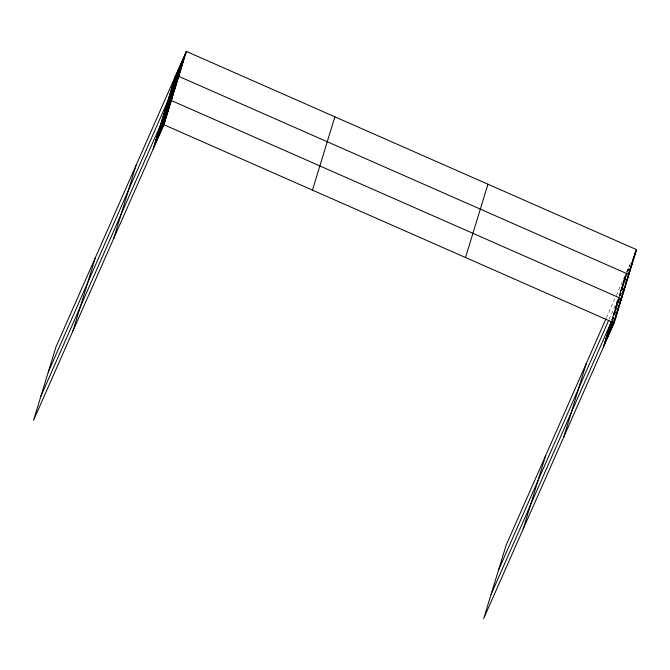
<?xml version="1.0" encoding="UTF-8"?>
<svg xmlns="http://www.w3.org/2000/svg" width="670" height="670" viewBox="0 0 670 670"><rect width="100%" height="100%" fill="white"/><g stroke="black" fill="none" stroke-linecap="round" stroke-linejoin="round"><path stroke-width="0.5" stroke-dasharray="3.35 2.51" d="M606.409 317.84L615.462 297.329M616.283 295.462L625.328 274.943M626.567 272.137L630.705 262.757M626.442 272.983L619.206 295.378L623.762 285.06M626.852 272.045L629.75 265.471M624.649 277.573L626.718 272.883M627.137 271.945L628.787 268.193M624.105 279.356L627.003 272.791M627.422 271.853L629.071 268.092M623.561 281.132L627.288 272.69M627.698 271.752L628.946 268.938M623.016 282.916L627.154 273.536M622.472 284.7L627.438 273.435M621.928 286.475L626.483 276.157M621.383 288.259L625.52 278.871M620.839 290.035L625.805 278.779M620.294 291.819L625.68 279.616M619.75 293.594L623.887 284.214M619.08 296.224L624.046 284.959M609.072 319.456L618.117 298.937L611.861 319.406L616.408 309.088M619.356 296.123L623.083 287.681M617.547 300.797L619.206 297.045M619.616 296.106L621.274 292.354M616.978 302.664L619.465 297.028M619.876 296.09L621.534 292.338M616.408 304.523L619.725 297.019M620.135 296.073L621.375 293.259M615.839 306.383L619.155 298.879M615.269 308.242L619.407 298.862M614.7 310.101L619.666 298.845M614.13 311.969L619.926 298.828M613.569 313.828L618.946 301.626M613 315.687L617.137 306.307M612.43 317.547L617.397 306.291M611.702 320.327L615.429 311.885M611.961 320.319L615.688 311.868M612.221 320.302L614.7 314.674M612.481 320.285L613.72 317.471M612.74 320.268L613.98 317.454"/><path stroke-width="1" d="M72.98 330.863L95.4 257.556M113.657 238.629L136.077 165.323M153.145 149.117L175.565 75.802M186.319 51.414L55.92 347.068L33.5 420.383L163.899 124.72L186.319 51.414L636.5 249.617L614.08 322.932L483.681 618.586L506.101 545.28L605.998 318.769M312.463 190.129L334.883 116.823M465.524 257.514L487.944 184.208M523.161 529.074L545.581 455.759M563.839 436.84L586.258 363.534M603.318 347.32L611.291 321.273M175.021 77.586L185.774 53.19M174.476 79.37L185.23 54.974M173.932 81.145L184.686 56.749M173.388 82.929L184.141 58.533M172.843 84.705L183.597 60.308M172.299 86.489L183.052 62.092M171.755 88.264L182.508 63.876M171.21 90.048L181.964 65.652M170.666 91.832L181.419 67.436M170.121 93.607L180.875 69.211M169.577 95.391L180.331 70.995M169.033 97.167L179.786 72.779M168.488 98.951L179.242 74.554M48.299 372.001L178.697 76.338L628.879 274.541L627.639 277.355M167.374 102.594L178.128 78.197M166.805 104.453L177.558 80.057M166.235 106.312L176.989 81.916M165.666 108.171L176.419 83.775M165.096 110.031L175.85 85.643M164.527 111.898L175.289 87.502M163.957 113.758L174.719 89.361M163.388 115.617L174.15 91.221M162.818 117.476L173.58 93.08M162.249 119.335L173.011 94.947M161.679 121.203L172.441 96.807M161.11 123.062L171.872 98.666M40.895 396.188L171.302 100.525L621.475 298.736L620.236 301.55M159.971 126.781L170.733 102.384M159.401 128.64L170.163 104.252M158.832 130.508L169.594 106.111M158.262 132.367L169.024 107.97M157.693 134.226L168.455 109.83M157.123 136.085L167.885 111.689M156.554 137.945L167.316 113.557M155.993 139.812L166.746 115.416M155.423 141.672L166.177 117.275M154.854 143.531L165.607 119.134M154.284 145.39L165.038 120.994M153.715 147.249L164.468 122.861M634.842 253.369L636.5 249.617M634.716 254.215L635.956 251.401M633.343 257.875L635.411 253.176M632.798 259.65L634.867 254.96M632.664 260.496L634.322 256.744M631.291 264.147L633.778 258.519M631.994 263.117L633.234 260.303M630.621 266.769L632.689 262.079M630.076 268.553L632.145 263.863M629.942 269.399L631.601 265.638M629.398 271.174L631.056 267.422M628.854 272.958L630.512 269.206M628.728 273.796L629.968 270.981M627.355 277.455L629.423 272.765M498.472 570.204L608.251 321.315M626.651 280.161L628.309 276.409M625.252 283.896L627.74 278.268M625.512 283.879L627.17 280.127M625.361 284.8L626.601 281.986M623.963 288.544L626.031 283.846M622.564 292.279L625.462 285.713M622.824 292.262L624.892 287.572M622.673 293.184L624.323 289.432M622.103 295.043L623.753 291.291M621.944 295.964L623.184 293.15M620.546 299.708L622.614 295.018M619.976 301.567L622.045 296.877M491.077 594.399L611.551 321.257M610.152 324.992L611.802 321.24M619.256 304.347L620.914 300.596M609.583 326.851L612.062 321.223M618.686 306.207L620.345 302.455M609.013 328.71L611.911 322.144M617.288 309.95L619.775 304.322M608.444 330.578L612.171 322.128M617.547 309.934L619.206 306.182M607.874 332.437L612.43 322.111M616.568 312.731L618.636 308.041M607.305 334.297L612.681 322.103M615.998 314.59L618.067 309.9M606.735 336.156L612.941 322.086M615.429 316.449L617.497 311.759M606.166 338.015L613.201 322.069M615.269 317.379L616.928 313.627M605.596 339.874L616.358 315.486M605.027 341.742L613.301 322.974M614.13 321.097L615.789 317.346M604.457 343.601L615.219 319.205M603.888 345.46L614.65 321.064M163.899 124.72L614.08 322.932"/></g></svg>
